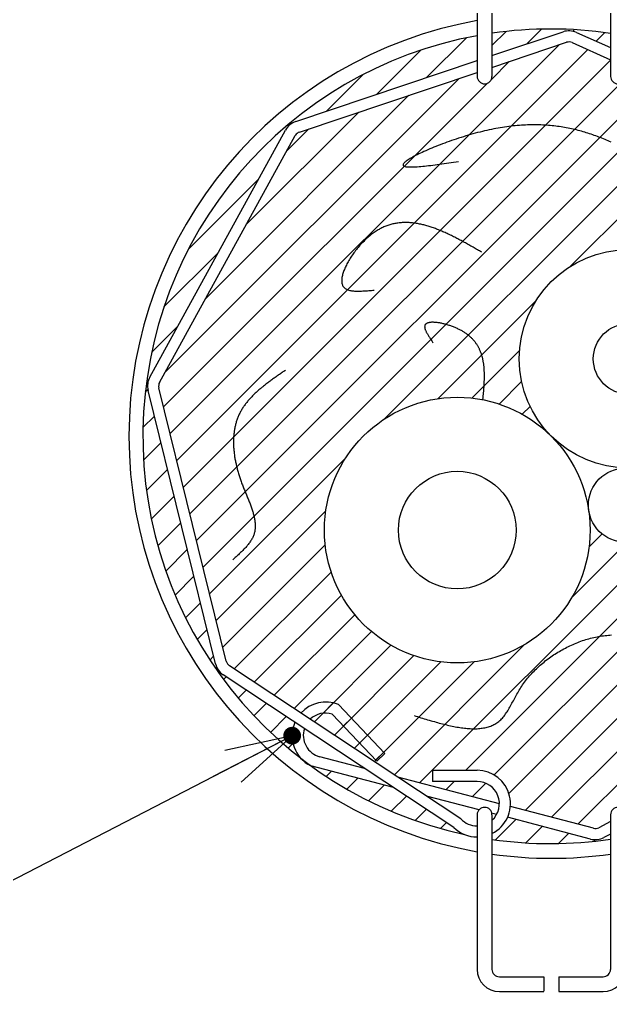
# Model space of a CAD drawing. Extents: x 443 to 1217, y -1921 to -677.
# Drawn here: x 935.87 to 951.41, y -895.23 to -869.66 of the extents above; entities that cross this region are included whole.
import ezdxf

# ---------------------------------------------------------------- set-up
doc = ezdxf.new("R2010")
doc.units = 0
doc.header["$MEASUREMENT"] = 0
doc.layers.get('0').update_dxf_attribs({"linetype": 'CONTINUOUS'})
doc.layers.add('3', color=8, linetype='CONTINUOUS')
doc.layers.add('5', color=7, linetype='CONTINUOUS')

msp = doc.modelspace()

# ---------------------------------------------------------------- linework, layer by layer
at = {"color": 8, "linetype": 'Continuous'}
for p, q in [((949.207, -870.307), (949.598, -869.916)), ((946.574, -871.191), (947.622, -870.142)), ((948.293, -870.347), (948.663, -869.977)), ((950.418, -869.971), (950.457, -869.931)), ((951.031, -870.233), (951.256, -870.008)), ((939.832, -880.557), (950.06, -870.329)), ((940.005, -881.259), (950.81, -870.454)), ((945.257, -871.633), (946.421, -870.469)), ((940.178, -881.96), (951.409, -870.729)), ((947.89, -870.749), (947.903, -870.736)), ((948.276, -871.238), (948.743, -870.771)), ((943.94, -872.076), (944.905, -871.111)), ((939.659, -879.855), (948.176, -871.338)), ((939.699, -878.94), (947.426, -871.213)), ((940.351, -882.662), (951.67, -871.343)), ((940.524, -883.363), (952.623, -871.264)), ((940.697, -884.065), (953.227, -871.535)), ((940.767, -876.998), (946.11, -871.655)), ((945.467, -880.17), (953.832, -871.805)), ((941.834, -875.056), (944.793, -872.098)), ((950.357, -876.154), (954.436, -872.075)), ((942.901, -873.115), (943.476, -872.54)), ((940.311, -875.704), (942.161, -873.855)), ((939.669, -877.221), (941.094, -875.797)), ((946.875, -879.636), (949.448, -877.063)), ((946.39, -889.742), (958.909, -877.223)), ((939.343, -878.422), (940.026, -877.739)), ((947.594, -889.413), (959.172, -877.835)), ((947.765, -879.621), (949.017, -878.368)), ((948.347, -889.534), (959.435, -878.446)), ((948.737, -890.019), (959.698, -879.058)), ((948.482, -879.778), (949.072, -879.188)), ((939.177, -879.462), (939.245, -879.395)), ((949.089, -880.046), (949.295, -879.84)), ((949.163, -890.468), (959.961, -879.669)), ((939.116, -880.398), (939.417, -880.097)), ((949.608, -880.402), (949.632, -880.378)), ((949.856, -890.649), (960.206, -880.299)), ((939.132, -881.257), (939.59, -880.798)), ((940.87, -884.767), (944.456, -881.181)), ((939.209, -882.054), (939.763, -881.5)), ((950.549, -890.831), (959.741, -881.639)), ((939.337, -882.801), (939.936, -882.202)), ((941.043, -885.468), (943.922, -882.589)), ((950.847, -882.661), (950.851, -882.657)), ((939.508, -883.505), (940.109, -882.903)), ((950.846, -883.536), (951.187, -883.195)), ((950.393, -884.865), (951.846, -883.411)), ((939.717, -884.171), (940.282, -883.605)), ((941.216, -886.17), (943.907, -883.479)), ((941.517, -886.744), (944.064, -884.196)), ((939.96, -884.801), (940.455, -884.306)), ((942.043, -887.092), (944.332, -884.803)), ((940.236, -885.4), (940.628, -885.008)), ((942.569, -887.44), (944.688, -885.322)), ((940.541, -885.97), (940.802, -885.71)), ((943.095, -887.789), (945.123, -885.762)), ((943.622, -888.137), (945.636, -886.122)), ((945.727, -889.53), (949.151, -886.107)), ((940.874, -886.511), (940.975, -886.411)), ((944.148, -888.485), (946.237, -886.396)), ((944.674, -888.834), (946.947, -886.561)), ((945.201, -889.182), (947.822, -886.56)), ((941.235, -887.026), (941.306, -886.955)), ((941.621, -887.514), (941.832, -887.303)), ((942.033, -887.977), (942.358, -887.651)), ((943.85, -887.909), (944.12, -887.639)), ((942.47, -888.414), (942.885, -888)), ((944.388, -888.245), (944.595, -888.038)), ((944.815, -888.693), (945.022, -888.486)), ((942.932, -888.827), (943.061, -888.698)), ((945.242, -889.141), (945.449, -888.934)), ((943.934, -889.574), (944.072, -889.436)), ((944.475, -889.908), (944.765, -889.618)), ((945.044, -890.213), (945.458, -889.799)), ((947.083, -889.923), (947.301, -889.705)), ((947.776, -890.105), (948.13, -889.751)), ((945.643, -890.489), (946.042, -890.09)), ((948.47, -890.286), (948.487, -890.269)), ((946.273, -890.733), (946.569, -890.438)), ((946.938, -890.943), (947.095, -890.786)), ((948.387, -891.243), (948.923, -890.707)), ((949.184, -891.321), (949.616, -890.888)), ((950.042, -891.338), (950.31, -891.07)), ((950.975, -891.279), (951.018, -891.236))]:
    msp.add_line(p, q, dxfattribs=at)
at = {"color": 7, "linetype": 'Continuous'}
msp.add_line((943.039, -888.502), (933.935, -893.217), dxfattribs=at)
at = {"color": 8}
for q in [(940.963, -889.577), (941.266, -888.891), (941.698, -889.725)]:
    msp.add_line((943.039, -888.502), q, dxfattribs=at)
at = {"color": 8, "const_width": 0.234}
msp.add_lwpolyline([(943.137, -888.565, 1), (942.94, -888.439, 1), (943.137, -888.565)], format="xyb", dxfattribs=at)
at = {"layer": '3', "color": 3, "linetype": 'Continuous'}
for p, q in [((947.903, -866.598), (947.903, -871.16)), ((948.293, -866.598), (948.293, -871.16)), ((951.409, -866.598), (951.409, -871.16)), ((948.293, -870.614), (950.163, -869.986)), ((950.517, -870.003), (951.409, -870.402)), ((948.293, -870.922), (950.256, -870.263)), ((950.398, -870.27), (951.409, -870.722)), ((943.137, -872.345), (947.903, -870.745)), ((943.23, -872.622), (947.903, -871.053)), ((939.296, -879.067), (942.866, -872.572)), ((939.552, -879.208), (943.122, -872.713)), ((941.308, -886.544), (939.534, -879.348)), ((941.025, -886.614), (939.25, -879.418)), ((947.476, -890.688), (941.39, -886.66)), ((947.289, -890.915), (941.229, -886.904)), ((944.254, -887.681), (945.479, -888.966)), ((944.089, -887.932), (945.268, -889.168)), ((944.944, -889.363), (943.768, -889.055)), ((945.268, -889.168), (945.479, -888.966)), ((945.699, -889.863), (943.531, -889.295)), ((948.487, -890.291), (945.82, -889.592)), ((947.903, -889.413), (946.728, -889.413)), ((946.728, -889.413), (946.728, -889.705)), ((947.903, -889.705), (946.728, -889.705)), ((947.952, -890.453), (946.575, -890.092)), ((950.958, -890.938), (948.776, -890.366)), ((947.903, -890.582), (947.903, -894.648)), ((948.414, -890.574), (948.288, -890.541)), ((948.293, -890.582), (948.293, -894.648)), ((951.409, -890.582), (951.409, -894.648)), ((950.884, -891.221), (948.702, -890.649)), ((951.409, -890.757), (951.099, -890.921)), ((951.409, -891.088), (951.236, -891.179)), ((948.487, -894.842), (949.656, -894.842)), ((949.656, -894.842), (949.656, -895.221)), ((950.046, -894.842), (950.046, -895.227)), ((950.046, -894.842), (951.214, -894.842)), ((948.487, -895.232), (949.656, -895.232)), ((950.046, -895.232), (951.214, -895.232))]:
    msp.add_line(p, q, dxfattribs=at)
at = {"layer": '3', "color": 3}
for p, q in [((948.794, -872.47), (948.739, -872.477)), ((948.849, -872.463), (948.794, -872.47)), ((948.903, -872.458), (948.849, -872.463)), ((948.958, -872.454), (948.903, -872.458)), ((949.012, -872.448), (948.958, -872.454)), ((949.066, -872.445), (949.012, -872.448)), ((949.119, -872.442), (949.066, -872.445)), ((949.171, -872.439), (949.119, -872.442)), ((949.224, -872.437), (949.171, -872.439)), ((949.276, -872.435), (949.224, -872.437)), ((949.327, -872.434), (949.276, -872.435)), ((949.379, -872.434), (949.327, -872.434)), ((949.43, -872.434), (949.379, -872.434)), ((949.481, -872.434), (949.43, -872.434)), ((949.531, -872.435), (949.481, -872.434)), ((949.581, -872.437), (949.531, -872.435)), ((949.63, -872.439), (949.581, -872.437)), ((949.68, -872.442), (949.63, -872.439)), ((949.728, -872.445), (949.68, -872.442)), ((949.777, -872.448), (949.728, -872.445)), ((949.825, -872.453), (949.777, -872.448)), ((949.873, -872.457), (949.825, -872.453)), ((949.921, -872.462), (949.873, -872.457)), ((949.969, -872.468), (949.921, -872.462)), ((950.016, -872.474), (949.969, -872.468)), ((950.063, -872.48), (950.016, -872.474)), ((947.604, -872.727), (947.541, -872.746)), ((947.666, -872.708), (947.604, -872.727)), ((947.729, -872.69), (947.666, -872.708)), ((947.792, -872.672), (947.729, -872.69)), ((947.854, -872.655), (947.792, -872.672)), ((947.916, -872.638), (947.854, -872.655)), ((947.978, -872.623), (947.916, -872.638)), ((948.039, -872.607), (947.978, -872.623)), ((948.1, -872.593), (948.039, -872.607)), ((948.16, -872.579), (948.1, -872.593)), ((948.22, -872.566), (948.16, -872.579)), ((948.279, -872.553), (948.22, -872.566)), ((948.338, -872.542), (948.279, -872.553)), ((948.396, -872.53), (948.338, -872.542)), ((948.454, -872.52), (948.396, -872.53)), ((948.512, -872.51), (948.454, -872.52)), ((948.569, -872.501), (948.512, -872.51)), ((948.626, -872.492), (948.569, -872.501)), ((948.682, -872.484), (948.626, -872.492)), ((948.739, -872.477), (948.682, -872.484)), ((950.109, -872.487), (950.063, -872.48)), ((950.154, -872.494), (950.109, -872.487)), ((950.201, -872.503), (950.154, -872.494)), ((950.246, -872.51), (950.201, -872.503)), ((950.292, -872.519), (950.246, -872.51)), ((950.336, -872.528), (950.292, -872.519)), ((950.381, -872.538), (950.336, -872.528)), ((950.426, -872.547), (950.381, -872.538)), ((950.47, -872.557), (950.426, -872.547)), ((950.514, -872.568), (950.47, -872.557)), ((950.558, -872.579), (950.514, -872.568)), ((950.601, -872.591), (950.558, -872.579)), ((950.644, -872.603), (950.601, -872.591)), ((950.687, -872.615), (950.644, -872.603)), ((950.73, -872.627), (950.687, -872.615)), ((950.772, -872.64), (950.73, -872.627)), ((950.815, -872.653), (950.772, -872.64)), ((950.856, -872.666), (950.815, -872.653)), ((950.899, -872.68), (950.856, -872.666)), ((950.94, -872.694), (950.899, -872.68)), ((950.981, -872.71), (950.94, -872.694)), ((951.022, -872.724), (950.981, -872.71)), ((951.063, -872.739), (951.022, -872.724)), ((946.874, -872.98), (946.818, -873.003)), ((946.932, -872.958), (946.874, -872.98)), ((946.989, -872.935), (946.932, -872.958)), ((947.049, -872.914), (946.989, -872.935)), ((947.109, -872.892), (947.049, -872.914)), ((947.169, -872.87), (947.109, -872.892)), ((947.23, -872.849), (947.169, -872.87)), ((947.291, -872.827), (947.23, -872.849)), ((947.353, -872.807), (947.291, -872.827)), ((947.416, -872.786), (947.353, -872.807)), ((947.479, -872.766), (947.416, -872.786)), ((947.541, -872.746), (947.479, -872.766)), ((951.104, -872.754), (951.063, -872.739)), ((951.144, -872.771), (951.104, -872.754)), ((951.184, -872.787), (951.144, -872.771)), ((951.225, -872.803), (951.184, -872.787)), ((951.265, -872.82), (951.225, -872.803)), ((951.304, -872.836), (951.265, -872.82)), ((951.344, -872.854), (951.304, -872.836)), ((951.384, -872.871), (951.344, -872.854)), ((951.423, -872.888), (951.384, -872.871)), ((946.285, -873.241), (946.246, -873.261)), ((946.326, -873.221), (946.285, -873.241)), ((946.367, -873.199), (946.326, -873.221)), ((946.412, -873.178), (946.367, -873.199)), ((946.458, -873.157), (946.412, -873.178)), ((946.504, -873.136), (946.458, -873.157)), ((946.554, -873.113), (946.504, -873.136)), ((946.604, -873.091), (946.554, -873.113)), ((946.656, -873.069), (946.604, -873.091)), ((946.708, -873.048), (946.656, -873.069)), ((946.763, -873.025), (946.708, -873.048)), ((946.818, -873.003), (946.763, -873.025)), ((945.96, -873.472), (945.957, -873.482)), ((945.957, -873.482), (945.957, -873.493)), ((945.957, -873.493), (945.961, -873.502)), ((945.966, -873.46), (945.96, -873.472)), ((945.975, -873.448), (945.966, -873.46)), ((945.987, -873.433), (945.975, -873.448)), ((946.001, -873.419), (945.987, -873.433)), ((946.018, -873.404), (946.001, -873.419)), ((946.038, -873.389), (946.018, -873.404)), ((946.061, -873.372), (946.038, -873.389)), ((946.086, -873.355), (946.061, -873.372)), ((946.113, -873.337), (946.086, -873.355)), ((946.144, -873.319), (946.113, -873.337)), ((946.175, -873.3), (946.144, -873.319)), ((946.21, -873.281), (946.175, -873.3)), ((946.246, -873.261), (946.21, -873.281)), ((946.681, -873.5), (946.738, -873.492)), ((946.738, -873.492), (946.795, -873.486)), ((946.795, -873.486), (946.854, -873.478)), ((946.854, -873.478), (946.913, -873.47)), ((946.913, -873.47), (946.974, -873.462)), ((946.974, -873.462), (947.035, -873.454)), ((947.035, -873.454), (947.096, -873.445)), ((947.096, -873.445), (947.159, -873.437)), ((947.159, -873.437), (947.222, -873.428)), ((947.222, -873.428), (947.285, -873.419)), ((947.285, -873.419), (947.348, -873.411)), ((947.348, -873.411), (947.411, -873.401)), ((945.961, -873.502), (945.968, -873.511)), ((945.968, -873.511), (945.978, -873.517)), ((945.978, -873.517), (945.991, -873.524)), ((945.991, -873.524), (946.009, -873.529)), ((946.009, -873.529), (946.028, -873.534)), ((946.028, -873.534), (946.051, -873.537)), ((946.051, -873.537), (946.077, -873.539)), ((946.077, -873.539), (946.106, -873.54)), ((946.106, -873.54), (946.137, -873.541)), ((946.137, -873.541), (946.171, -873.541)), ((946.171, -873.541), (946.207, -873.54)), ((946.207, -873.54), (946.245, -873.539)), ((946.245, -873.539), (946.287, -873.537)), ((946.287, -873.537), (946.329, -873.535)), ((946.329, -873.535), (946.375, -873.53)), ((946.375, -873.53), (946.422, -873.527)), ((946.422, -873.527), (946.471, -873.523)), ((946.471, -873.523), (946.521, -873.517)), ((946.521, -873.517), (946.573, -873.512)), ((946.573, -873.512), (946.627, -873.505)), ((946.627, -873.505), (946.681, -873.5)), ((945.742, -875.03), (945.715, -875.035)), ((945.768, -875.025), (945.742, -875.03)), ((945.795, -875.02), (945.768, -875.025)), ((945.821, -875.017), (945.795, -875.02)), ((945.848, -875.014), (945.821, -875.017)), ((945.875, -875.01), (945.848, -875.014)), ((945.902, -875.008), (945.875, -875.01)), ((945.929, -875.006), (945.902, -875.008)), ((945.955, -875.005), (945.929, -875.006)), ((945.982, -875.004), (945.955, -875.005)), ((946.01, -875.003), (945.982, -875.004)), ((946.036, -875.003), (946.01, -875.003)), ((946.063, -875.004), (946.036, -875.003)), ((946.09, -875.005), (946.063, -875.004)), ((946.118, -875.006), (946.09, -875.005)), ((946.145, -875.007), (946.118, -875.006)), ((946.172, -875.009), (946.145, -875.007)), ((946.199, -875.013), (946.172, -875.009)), ((946.227, -875.016), (946.199, -875.013)), ((946.254, -875.019), (946.227, -875.016)), ((946.281, -875.022), (946.254, -875.019)), ((946.308, -875.027), (946.281, -875.022)), ((946.336, -875.032), (946.308, -875.027)), ((946.364, -875.037), (946.336, -875.032)), ((945.169, -875.282), (945.143, -875.301)), ((945.195, -875.264), (945.169, -875.282)), ((945.221, -875.247), (945.195, -875.264)), ((945.246, -875.231), (945.221, -875.247)), ((945.272, -875.214), (945.246, -875.231)), ((945.297, -875.199), (945.272, -875.214)), ((945.323, -875.185), (945.297, -875.199)), ((945.348, -875.171), (945.323, -875.185)), ((945.374, -875.156), (945.348, -875.171)), ((945.4, -875.143), (945.374, -875.156)), ((945.427, -875.131), (945.4, -875.143)), ((945.453, -875.12), (945.427, -875.131)), ((945.478, -875.108), (945.453, -875.12)), ((945.504, -875.099), (945.478, -875.108)), ((945.53, -875.089), (945.504, -875.099)), ((945.556, -875.079), (945.53, -875.089)), ((945.584, -875.07), (945.556, -875.079)), ((945.61, -875.063), (945.584, -875.07)), ((945.636, -875.055), (945.61, -875.063)), ((945.662, -875.047), (945.636, -875.055)), ((945.688, -875.041), (945.662, -875.047)), ((945.715, -875.035), (945.688, -875.041)), ((946.391, -875.042), (946.364, -875.037)), ((946.418, -875.047), (946.391, -875.042)), ((946.446, -875.054), (946.418, -875.047)), ((946.474, -875.061), (946.446, -875.054)), ((946.501, -875.067), (946.474, -875.061)), ((946.528, -875.075), (946.501, -875.067)), ((946.557, -875.082), (946.528, -875.075)), ((946.584, -875.09), (946.557, -875.082)), ((946.611, -875.099), (946.584, -875.09)), ((946.64, -875.106), (946.611, -875.099)), ((946.667, -875.116), (946.64, -875.106)), ((946.695, -875.125), (946.667, -875.116)), ((946.722, -875.135), (946.695, -875.125)), ((946.751, -875.144), (946.722, -875.135)), ((946.779, -875.154), (946.751, -875.144)), ((946.806, -875.164), (946.779, -875.154)), ((946.835, -875.175), (946.806, -875.164)), ((946.862, -875.186), (946.835, -875.175)), ((946.89, -875.197), (946.862, -875.186)), ((946.919, -875.209), (946.89, -875.197)), ((946.946, -875.22), (946.919, -875.209)), ((946.974, -875.232), (946.946, -875.22)), ((947.003, -875.244), (946.974, -875.232)), ((947.031, -875.257), (947.003, -875.244)), ((947.058, -875.269), (947.031, -875.257)), ((947.086, -875.282), (947.058, -875.269)), ((947.115, -875.295), (947.086, -875.282)), ((944.894, -875.525), (944.87, -875.55)), ((944.919, -875.499), (944.894, -875.525)), ((944.943, -875.475), (944.919, -875.499)), ((944.968, -875.451), (944.943, -875.475)), ((944.993, -875.427), (944.968, -875.451)), ((945.018, -875.404), (944.993, -875.427)), ((945.043, -875.382), (945.018, -875.404)), ((945.068, -875.361), (945.043, -875.382)), ((945.093, -875.341), (945.068, -875.361)), ((945.118, -875.32), (945.093, -875.341)), ((945.143, -875.301), (945.118, -875.32)), ((947.143, -875.308), (947.115, -875.295)), ((947.171, -875.321), (947.143, -875.308)), ((947.2, -875.335), (947.171, -875.321)), ((947.227, -875.348), (947.2, -875.335)), ((947.255, -875.362), (947.227, -875.348)), ((947.284, -875.377), (947.255, -875.362)), ((947.312, -875.391), (947.284, -875.377)), ((947.34, -875.405), (947.312, -875.391)), ((947.369, -875.42), (947.34, -875.405)), ((947.397, -875.434), (947.369, -875.42)), ((947.425, -875.45), (947.397, -875.434)), ((947.454, -875.465), (947.425, -875.45)), ((947.482, -875.48), (947.454, -875.465)), ((947.51, -875.495), (947.482, -875.48)), ((947.539, -875.511), (947.51, -875.495)), ((947.567, -875.526), (947.539, -875.511)), ((947.595, -875.541), (947.567, -875.526)), ((947.624, -875.557), (947.595, -875.541)), ((944.664, -875.799), (944.643, -875.829)), ((944.686, -875.77), (944.664, -875.799)), ((944.707, -875.742), (944.686, -875.77)), ((944.729, -875.713), (944.707, -875.742)), ((944.752, -875.685), (944.729, -875.713)), ((944.775, -875.658), (944.752, -875.685)), ((944.798, -875.629), (944.775, -875.658)), ((944.822, -875.603), (944.798, -875.629)), ((944.846, -875.576), (944.822, -875.603)), ((944.87, -875.55), (944.846, -875.576)), ((947.652, -875.573), (947.624, -875.557)), ((947.68, -875.589), (947.652, -875.573)), ((947.709, -875.605), (947.68, -875.589)), ((947.737, -875.621), (947.709, -875.605)), ((947.765, -875.637), (947.737, -875.621)), ((947.794, -875.653), (947.765, -875.637)), ((947.822, -875.67), (947.794, -875.653)), ((947.85, -875.686), (947.822, -875.67)), ((947.879, -875.702), (947.85, -875.686)), ((947.908, -875.719), (947.879, -875.702)), ((947.937, -875.735), (947.908, -875.719)), ((947.965, -875.751), (947.937, -875.735)), ((947.993, -875.768), (947.965, -875.751)), ((948.022, -875.784), (947.993, -875.768)), ((944.511, -876.034), (944.495, -876.063)), ((944.529, -876.004), (944.511, -876.034)), ((944.546, -875.975), (944.529, -876.004)), ((944.565, -875.945), (944.546, -875.975)), ((944.583, -875.916), (944.565, -875.945)), ((944.603, -875.887), (944.583, -875.916)), ((944.622, -875.857), (944.603, -875.887)), ((944.643, -875.829), (944.622, -875.857)), ((944.391, -876.292), (944.381, -876.318)), ((944.401, -876.264), (944.391, -876.292)), ((944.412, -876.236), (944.401, -876.264)), ((944.424, -876.208), (944.412, -876.236)), ((944.437, -876.18), (944.424, -876.208)), ((944.45, -876.15), (944.437, -876.18)), ((944.464, -876.122), (944.45, -876.15)), ((944.48, -876.093), (944.464, -876.122)), ((944.495, -876.063), (944.48, -876.093)), ((944.343, -876.495), (944.342, -876.518)), ((944.342, -876.518), (944.342, -876.539)), ((944.342, -876.539), (944.343, -876.561)), ((944.346, -876.472), (944.343, -876.495)), ((944.343, -876.561), (944.344, -876.582)), ((944.349, -876.448), (944.346, -876.472)), ((944.353, -876.423), (944.349, -876.448)), ((944.36, -876.398), (944.353, -876.423)), ((944.365, -876.372), (944.36, -876.398)), ((944.373, -876.345), (944.365, -876.372)), ((944.381, -876.318), (944.373, -876.345)), ((944.344, -876.582), (944.349, -876.602)), ((944.349, -876.602), (944.353, -876.621)), ((944.353, -876.621), (944.359, -876.64)), ((944.359, -876.64), (944.366, -876.657)), ((944.366, -876.657), (944.374, -876.673)), ((944.374, -876.673), (944.384, -876.689)), ((944.384, -876.689), (944.395, -876.703)), ((944.395, -876.703), (944.408, -876.716)), ((944.408, -876.716), (944.421, -876.729)), ((944.421, -876.729), (944.436, -876.74)), ((944.436, -876.74), (944.452, -876.751)), ((944.452, -876.751), (944.471, -876.76)), ((944.471, -876.76), (944.489, -876.768)), ((944.489, -876.768), (944.51, -876.776)), ((944.51, -876.776), (944.532, -876.782)), ((944.532, -876.782), (944.554, -876.788)), ((944.554, -876.788), (944.578, -876.792)), ((944.578, -876.792), (944.602, -876.797)), ((944.602, -876.797), (944.628, -876.8)), ((944.628, -876.8), (944.654, -876.803)), ((944.654, -876.803), (944.681, -876.805)), ((944.681, -876.805), (944.71, -876.806)), ((944.71, -876.806), (944.739, -876.807)), ((944.739, -876.807), (944.768, -876.807)), ((944.768, -876.807), (944.798, -876.807)), ((944.798, -876.807), (944.829, -876.807)), ((944.829, -876.807), (944.86, -876.806)), ((944.86, -876.806), (944.893, -876.804)), ((944.893, -876.804), (944.924, -876.803)), ((944.924, -876.803), (944.957, -876.801)), ((944.957, -876.801), (944.991, -876.799)), ((944.991, -876.799), (945.023, -876.796)), ((945.023, -876.796), (945.057, -876.793)), ((945.057, -876.793), (945.091, -876.79)), ((945.091, -876.79), (945.125, -876.787)), ((945.125, -876.787), (945.16, -876.785)), ((945.16, -876.785), (945.193, -876.781)), ((946.523, -877.735), (946.522, -877.746)), ((946.522, -877.746), (946.523, -877.758)), ((946.524, -877.724), (946.523, -877.735)), ((946.523, -877.758), (946.524, -877.77)), ((946.526, -877.714), (946.524, -877.724)), ((946.524, -877.77), (946.526, -877.782)), ((946.53, -877.704), (946.526, -877.714)), ((946.526, -877.782), (946.53, -877.796)), ((946.535, -877.696), (946.53, -877.704)), ((946.53, -877.796), (946.534, -877.809)), ((946.534, -877.809), (946.539, -877.823)), ((946.54, -877.688), (946.535, -877.696)), ((946.539, -877.823), (946.545, -877.837)), ((946.547, -877.68), (946.54, -877.688)), ((946.545, -877.837), (946.551, -877.853)), ((946.554, -877.673), (946.547, -877.68)), ((946.562, -877.666), (946.554, -877.673)), ((946.571, -877.661), (946.562, -877.666)), ((946.581, -877.655), (946.571, -877.661)), ((946.592, -877.65), (946.581, -877.655)), ((946.604, -877.646), (946.592, -877.65)), ((946.616, -877.642), (946.604, -877.646)), ((946.629, -877.638), (946.616, -877.642)), ((946.643, -877.636), (946.629, -877.638)), ((946.657, -877.634), (946.643, -877.636)), ((946.672, -877.631), (946.657, -877.634)), ((946.689, -877.629), (946.672, -877.631)), ((946.705, -877.628), (946.689, -877.629)), ((946.721, -877.628), (946.705, -877.628)), ((946.74, -877.628), (946.721, -877.628)), ((946.757, -877.628), (946.74, -877.628)), ((946.776, -877.629), (946.757, -877.628)), ((946.795, -877.63), (946.776, -877.629)), ((946.814, -877.631), (946.795, -877.63)), ((946.835, -877.634), (946.814, -877.631)), ((946.854, -877.637), (946.835, -877.634)), ((946.875, -877.639), (946.854, -877.637)), ((946.896, -877.642), (946.875, -877.639)), ((946.918, -877.646), (946.896, -877.642)), ((946.939, -877.65), (946.918, -877.646)), ((946.961, -877.654), (946.939, -877.65)), ((946.983, -877.659), (946.961, -877.654)), ((947.005, -877.664), (946.983, -877.659)), ((947.028, -877.67), (947.005, -877.664)), ((947.049, -877.675), (947.028, -877.67)), ((947.072, -877.68), (947.049, -877.675)), ((947.095, -877.687), (947.072, -877.68)), ((947.118, -877.694), (947.095, -877.687)), ((947.141, -877.7), (947.118, -877.694)), ((947.164, -877.708), (947.141, -877.7)), ((947.187, -877.715), (947.164, -877.708)), ((947.209, -877.723), (947.187, -877.715)), ((947.231, -877.731), (947.209, -877.723)), ((947.254, -877.739), (947.231, -877.731)), ((947.277, -877.748), (947.254, -877.739)), ((947.299, -877.757), (947.277, -877.748)), ((947.321, -877.765), (947.299, -877.757)), ((947.343, -877.775), (947.321, -877.765)), ((947.364, -877.784), (947.343, -877.775)), ((947.386, -877.794), (947.364, -877.784)), ((947.407, -877.804), (947.386, -877.794)), ((947.428, -877.813), (947.407, -877.804)), ((947.448, -877.824), (947.428, -877.813)), ((947.468, -877.834), (947.448, -877.824)), ((947.488, -877.845), (947.468, -877.834)), ((947.507, -877.856), (947.488, -877.845)), ((946.551, -877.853), (946.558, -877.868)), ((946.558, -877.868), (946.566, -877.884)), ((946.566, -877.884), (946.574, -877.9)), ((946.574, -877.9), (946.583, -877.916)), ((946.583, -877.916), (946.593, -877.932)), ((946.593, -877.932), (946.603, -877.95)), ((946.603, -877.95), (946.613, -877.967)), ((946.613, -877.967), (946.623, -877.985)), ((946.623, -877.985), (946.635, -878.002)), ((946.635, -878.002), (946.646, -878.019)), ((946.646, -878.019), (946.658, -878.038)), ((946.658, -878.038), (946.67, -878.055)), ((946.67, -878.055), (946.682, -878.074)), ((946.682, -878.074), (946.695, -878.092)), ((946.695, -878.092), (946.707, -878.111)), ((947.526, -877.867), (947.507, -877.856)), ((947.544, -877.878), (947.526, -877.867)), ((947.563, -877.89), (947.544, -877.878)), ((947.58, -877.901), (947.563, -877.89)), ((947.598, -877.913), (947.58, -877.901)), ((947.615, -877.925), (947.598, -877.913)), ((947.631, -877.937), (947.615, -877.925)), ((947.648, -877.949), (947.631, -877.937)), ((947.663, -877.961), (947.648, -877.949)), ((947.679, -877.973), (947.663, -877.961)), ((947.693, -877.986), (947.679, -877.973)), ((947.709, -877.998), (947.693, -877.986)), ((947.723, -878.011), (947.709, -877.998)), ((947.737, -878.024), (947.723, -878.011)), ((947.751, -878.037), (947.737, -878.024)), ((947.764, -878.05), (947.751, -878.037)), ((947.777, -878.064), (947.764, -878.05)), ((947.79, -878.077), (947.777, -878.064)), ((947.802, -878.091), (947.79, -878.077)), ((947.816, -878.105), (947.802, -878.091)), ((946.707, -878.111), (946.72, -878.129)), ((946.72, -878.129), (946.733, -878.148)), ((946.733, -878.148), (946.746, -878.167)), ((947.826, -878.119), (947.816, -878.105)), ((947.838, -878.133), (947.826, -878.119)), ((947.849, -878.147), (947.838, -878.133)), ((947.86, -878.162), (947.849, -878.147)), ((947.871, -878.176), (947.86, -878.162)), ((947.881, -878.19), (947.871, -878.176)), ((947.891, -878.206), (947.881, -878.19)), ((947.901, -878.221), (947.891, -878.206)), ((947.91, -878.236), (947.901, -878.221)), ((947.919, -878.25), (947.91, -878.236)), ((947.928, -878.267), (947.919, -878.25)), ((947.937, -878.282), (947.928, -878.267)), ((947.945, -878.297), (947.937, -878.282)), ((947.953, -878.313), (947.945, -878.297)), ((947.96, -878.329), (947.953, -878.313)), ((947.968, -878.344), (947.96, -878.329)), ((947.976, -878.361), (947.968, -878.344)), ((947.982, -878.377), (947.976, -878.361)), ((947.989, -878.393), (947.982, -878.377)), ((947.995, -878.41), (947.989, -878.393)), ((948.002, -878.426), (947.995, -878.41)), ((948.008, -878.442), (948.002, -878.426)), ((948.014, -878.459), (948.008, -878.442)), ((948.019, -878.475), (948.014, -878.459)), ((948.025, -878.492), (948.019, -878.475)), ((948.029, -878.509), (948.025, -878.492)), ((948.035, -878.526), (948.029, -878.509)), ((948.039, -878.544), (948.035, -878.526)), ((948.043, -878.561), (948.039, -878.544)), ((948.048, -878.578), (948.043, -878.561)), ((948.052, -878.595), (948.048, -878.578)), ((948.055, -878.613), (948.052, -878.595)), ((948.059, -878.631), (948.055, -878.613)), ((948.062, -878.648), (948.059, -878.631)), ((948.065, -878.666), (948.062, -878.648)), ((948.068, -878.684), (948.065, -878.666)), ((948.072, -878.702), (948.068, -878.684)), ((948.074, -878.719), (948.072, -878.702)), ((948.076, -878.738), (948.074, -878.719)), ((948.078, -878.756), (948.076, -878.738)), ((948.08, -878.774), (948.078, -878.756)), ((948.083, -878.792), (948.08, -878.774)), ((948.085, -878.811), (948.083, -878.792)), ((948.086, -878.829), (948.085, -878.811)), ((948.087, -878.848), (948.086, -878.829)), ((948.089, -878.866), (948.087, -878.848)), ((948.09, -878.885), (948.089, -878.866)), ((942.547, -879.108), (942.526, -879.124)), ((942.57, -879.093), (942.547, -879.108)), ((942.592, -879.077), (942.57, -879.093)), ((942.615, -879.06), (942.592, -879.077)), ((942.638, -879.045), (942.615, -879.06)), ((942.66, -879.029), (942.638, -879.045)), ((942.682, -879.013), (942.66, -879.029)), ((942.705, -878.997), (942.682, -879.013)), ((942.728, -878.982), (942.705, -878.997)), ((942.751, -878.965), (942.728, -878.982)), ((942.774, -878.95), (942.751, -878.965)), ((942.796, -878.934), (942.774, -878.95)), ((942.819, -878.918), (942.796, -878.934)), ((942.842, -878.902), (942.819, -878.918)), ((942.864, -878.887), (942.842, -878.902)), ((948.091, -878.903), (948.09, -878.885)), ((948.091, -878.922), (948.091, -878.903)), ((948.092, -878.941), (948.091, -878.922)), ((948.093, -878.96), (948.092, -878.941)), ((948.092, -879.132), (948.093, -879.112)), ((948.093, -878.978), (948.093, -878.96)), ((948.093, -878.998), (948.093, -878.978)), ((948.093, -879.017), (948.093, -878.998)), ((948.093, -879.036), (948.093, -879.017)), ((948.093, -879.055), (948.093, -879.036)), ((948.093, -879.074), (948.093, -879.055)), ((948.093, -879.094), (948.093, -879.074)), ((948.093, -879.112), (948.093, -879.094)), ((942.206, -879.373), (942.186, -879.389)), ((942.227, -879.356), (942.206, -879.373)), ((942.247, -879.338), (942.227, -879.356)), ((942.267, -879.322), (942.247, -879.338)), ((942.288, -879.305), (942.267, -879.322)), ((942.31, -879.288), (942.288, -879.305)), ((942.33, -879.272), (942.31, -879.288)), ((942.351, -879.255), (942.33, -879.272)), ((942.373, -879.239), (942.351, -879.255)), ((942.395, -879.223), (942.373, -879.239)), ((942.415, -879.206), (942.395, -879.223)), ((942.437, -879.19), (942.415, -879.206)), ((942.459, -879.174), (942.437, -879.19)), ((942.482, -879.157), (942.459, -879.174)), ((942.504, -879.141), (942.482, -879.157)), ((942.526, -879.124), (942.504, -879.141)), ((948.079, -879.387), (948.08, -879.367)), ((948.08, -879.367), (948.081, -879.348)), ((948.081, -879.348), (948.083, -879.327)), ((948.083, -879.327), (948.085, -879.308)), ((948.085, -879.308), (948.086, -879.288)), ((948.086, -879.288), (948.087, -879.268)), ((948.087, -879.268), (948.088, -879.249)), ((948.088, -879.249), (948.089, -879.229)), ((948.089, -879.229), (948.09, -879.209)), ((948.09, -879.191), (948.091, -879.171)), ((948.09, -879.209), (948.09, -879.191)), ((948.091, -879.171), (948.092, -879.152)), ((948.092, -879.152), (948.092, -879.132)), ((941.944, -879.62), (941.926, -879.639)), ((941.961, -879.602), (941.944, -879.62)), ((941.978, -879.584), (941.961, -879.602)), ((941.996, -879.566), (941.978, -879.584)), ((942.014, -879.547), (941.996, -879.566)), ((942.032, -879.53), (942.014, -879.547)), ((942.05, -879.511), (942.032, -879.53)), ((942.069, -879.494), (942.05, -879.511)), ((942.089, -879.476), (942.069, -879.494)), ((942.107, -879.459), (942.089, -879.476)), ((942.127, -879.442), (942.107, -879.459)), ((942.146, -879.424), (942.127, -879.442)), ((942.166, -879.407), (942.146, -879.424)), ((942.186, -879.389), (942.166, -879.407)), ((948.056, -879.645), (948.059, -879.626)), ((948.059, -879.626), (948.06, -879.605)), ((948.06, -879.605), (948.062, -879.585)), ((948.062, -879.585), (948.064, -879.566)), ((948.064, -879.566), (948.065, -879.545)), ((948.065, -879.545), (948.067, -879.526)), ((948.067, -879.526), (948.069, -879.506)), ((948.069, -879.506), (948.071, -879.486)), ((948.071, -879.486), (948.073, -879.466)), ((948.073, -879.466), (948.074, -879.446)), ((948.074, -879.446), (948.076, -879.426)), ((948.076, -879.426), (948.077, -879.407)), ((948.077, -879.407), (948.079, -879.387)), ((941.744, -879.873), (941.731, -879.894)), ((941.757, -879.852), (941.744, -879.873)), ((941.771, -879.833), (941.757, -879.852)), ((941.786, -879.813), (941.771, -879.833)), ((941.8, -879.793), (941.786, -879.813)), ((941.815, -879.773), (941.8, -879.793)), ((941.83, -879.753), (941.815, -879.773)), ((941.845, -879.735), (941.83, -879.753)), ((941.861, -879.715), (941.845, -879.735)), ((941.877, -879.696), (941.861, -879.715)), ((941.893, -879.677), (941.877, -879.696)), ((941.91, -879.658), (941.893, -879.677)), ((941.926, -879.639), (941.91, -879.658)), ((948.054, -879.665), (948.056, -879.645)), ((941.61, -880.13), (941.601, -880.153)), ((941.619, -880.109), (941.61, -880.13)), ((941.629, -880.086), (941.619, -880.109)), ((941.638, -880.064), (941.629, -880.086)), ((941.649, -880.042), (941.638, -880.064)), ((941.659, -880.02), (941.649, -880.042)), ((941.67, -879.999), (941.659, -880.02)), ((941.682, -879.978), (941.67, -879.999)), ((941.694, -879.956), (941.682, -879.978)), ((941.706, -879.935), (941.694, -879.956)), ((941.718, -879.915), (941.706, -879.935)), ((941.731, -879.894), (941.718, -879.915)), ((941.534, -880.388), (941.529, -880.413)), ((941.539, -880.364), (941.534, -880.388)), ((941.545, -880.34), (941.539, -880.364)), ((941.55, -880.316), (941.545, -880.34)), ((941.557, -880.292), (941.55, -880.316)), ((941.563, -880.269), (941.557, -880.292)), ((941.57, -880.245), (941.563, -880.269)), ((941.577, -880.222), (941.57, -880.245)), ((941.585, -880.199), (941.577, -880.222)), ((941.593, -880.176), (941.585, -880.199)), ((941.601, -880.153), (941.593, -880.176)), ((941.501, -880.637), (941.499, -880.662)), ((941.502, -880.611), (941.501, -880.637)), ((941.504, -880.586), (941.502, -880.611)), ((941.508, -880.561), (941.504, -880.586)), ((941.51, -880.536), (941.508, -880.561)), ((941.513, -880.511), (941.51, -880.536)), ((941.516, -880.486), (941.513, -880.511)), ((941.521, -880.462), (941.516, -880.486)), ((941.524, -880.437), (941.521, -880.462)), ((941.529, -880.413), (941.524, -880.437)), ((941.498, -880.688), (941.497, -880.713)), ((941.497, -880.713), (941.497, -880.74)), ((941.497, -880.74), (941.497, -880.766)), ((941.497, -880.766), (941.497, -880.792)), ((941.497, -880.792), (941.497, -880.818)), ((941.497, -880.818), (941.497, -880.844)), ((941.497, -880.844), (941.498, -880.87)), ((941.499, -880.662), (941.498, -880.688)), ((941.498, -880.87), (941.499, -880.897)), ((941.499, -880.897), (941.501, -880.923)), ((941.501, -880.923), (941.503, -880.95)), ((941.503, -880.95), (941.504, -880.976)), ((941.504, -880.976), (941.508, -881.003)), ((941.508, -881.003), (941.51, -881.029)), ((941.51, -881.029), (941.513, -881.057)), ((941.513, -881.057), (941.516, -881.083)), ((941.516, -881.083), (941.52, -881.11)), ((941.52, -881.11), (941.523, -881.137)), ((941.523, -881.137), (941.527, -881.165)), ((941.527, -881.165), (941.532, -881.191)), ((941.532, -881.191), (941.536, -881.218)), ((941.536, -881.218), (941.541, -881.245)), ((941.541, -881.245), (941.546, -881.273)), ((941.546, -881.273), (941.551, -881.3)), ((941.551, -881.3), (941.558, -881.327)), ((941.558, -881.327), (941.563, -881.354)), ((941.563, -881.354), (941.57, -881.381)), ((941.57, -881.381), (941.575, -881.409)), ((941.575, -881.409), (941.582, -881.436)), ((941.582, -881.436), (941.589, -881.463)), ((941.589, -881.463), (941.596, -881.49)), ((941.596, -881.49), (941.604, -881.518)), ((941.604, -881.518), (941.611, -881.545)), ((941.611, -881.545), (941.619, -881.573)), ((941.619, -881.573), (941.626, -881.601)), ((941.626, -881.601), (941.635, -881.628)), ((941.635, -881.628), (941.644, -881.655)), ((941.644, -881.655), (941.653, -881.682)), ((941.653, -881.682), (941.661, -881.71)), ((941.661, -881.71), (941.67, -881.737)), ((941.67, -881.737), (941.68, -881.764)), ((941.68, -881.764), (941.689, -881.791)), ((941.689, -881.791), (941.698, -881.819)), ((941.698, -881.819), (941.708, -881.846)), ((941.708, -881.846), (941.719, -881.873)), ((941.719, -881.873), (941.729, -881.9)), ((941.729, -881.9), (941.74, -881.927)), ((941.74, -881.927), (941.75, -881.954)), ((941.75, -881.954), (941.76, -881.981)), ((941.76, -881.981), (941.771, -882.008)), ((941.771, -882.008), (941.782, -882.034)), ((941.782, -882.034), (941.793, -882.062)), ((941.793, -882.062), (941.804, -882.089)), ((941.804, -882.089), (941.815, -882.115)), ((941.815, -882.115), (941.826, -882.142)), ((941.826, -882.142), (941.837, -882.168)), ((941.837, -882.168), (941.848, -882.196)), ((941.848, -882.196), (941.859, -882.222)), ((941.859, -882.222), (941.869, -882.248)), ((941.869, -882.248), (941.88, -882.274)), ((941.88, -882.274), (941.891, -882.3)), ((941.891, -882.3), (941.901, -882.326)), ((941.901, -882.326), (941.912, -882.353)), ((941.912, -882.353), (941.922, -882.379)), ((941.922, -882.379), (941.932, -882.405)), ((941.932, -882.405), (941.941, -882.431)), ((941.941, -882.431), (941.951, -882.457)), ((941.951, -882.457), (941.961, -882.482)), ((941.961, -882.482), (941.97, -882.508)), ((941.97, -882.508), (941.978, -882.533)), ((941.978, -882.533), (941.987, -882.559)), ((941.987, -882.559), (941.995, -882.585)), ((941.995, -882.585), (942.002, -882.61)), ((942.002, -882.61), (942.01, -882.635)), ((942.01, -882.635), (942.018, -882.66)), ((942.018, -882.66), (942.024, -882.685)), ((942.024, -882.685), (942.031, -882.709)), ((942.031, -882.709), (942.036, -882.734)), ((942.036, -882.734), (942.042, -882.758)), ((942.042, -882.758), (942.047, -882.783)), ((942.047, -882.783), (942.051, -882.807)), ((942.051, -882.807), (942.055, -882.831)), ((942.055, -882.831), (942.059, -882.855)), ((942.059, -882.855), (942.061, -882.879)), ((942.061, -882.879), (942.065, -882.903)), ((942.065, -882.903), (942.066, -882.927)), ((942.066, -882.927), (942.067, -882.95)), ((942.067, -882.95), (942.068, -882.974)), ((942.036, -883.199), (942.029, -883.221)), ((942.043, -883.178), (942.036, -883.199)), ((942.048, -883.156), (942.043, -883.178)), ((942.054, -883.133), (942.048, -883.156)), ((942.058, -883.111), (942.054, -883.133)), ((942.061, -883.088), (942.058, -883.111)), ((942.063, -883.065), (942.061, -883.088)), ((942.066, -883.042), (942.063, -883.065)), ((942.067, -883.02), (942.066, -883.042)), ((942.068, -882.997), (942.067, -883.02)), ((942.068, -882.974), (942.068, -882.997)), ((941.885, -883.47), (941.868, -883.489)), ((941.9, -883.45), (941.885, -883.47)), ((941.915, -883.429), (941.9, -883.45)), ((941.929, -883.409), (941.915, -883.429)), ((941.942, -883.389), (941.929, -883.409)), ((941.956, -883.368), (941.942, -883.389)), ((941.969, -883.348), (941.956, -883.368)), ((941.981, -883.327), (941.969, -883.348)), ((941.992, -883.306), (941.981, -883.327)), ((942.002, -883.285), (941.992, -883.306)), ((942.011, -883.264), (942.002, -883.285)), ((942.021, -883.242), (942.011, -883.264)), ((942.029, -883.221), (942.021, -883.242)), ((941.645, -883.722), (941.625, -883.741)), ((941.666, -883.703), (941.645, -883.722)), ((941.685, -883.684), (941.666, -883.703)), ((941.706, -883.665), (941.685, -883.684)), ((941.725, -883.645), (941.706, -883.665)), ((941.744, -883.627), (941.725, -883.645)), ((941.763, -883.607), (941.744, -883.627)), ((941.781, -883.587), (941.763, -883.607)), ((941.8, -883.568), (941.781, -883.587)), ((941.817, -883.548), (941.8, -883.568)), ((941.835, -883.528), (941.817, -883.548)), ((941.852, -883.509), (941.835, -883.528)), ((941.868, -883.489), (941.852, -883.509)), ((941.5, -883.854), (941.478, -883.873)), ((941.521, -883.836), (941.5, -883.854)), ((941.541, -883.816), (941.521, -883.836)), ((941.563, -883.798), (941.541, -883.816)), ((941.584, -883.779), (941.563, -883.798)), ((941.605, -883.759), (941.584, -883.779)), ((941.625, -883.741), (941.605, -883.759)), ((950.589, -886.033), (950.631, -886.018)), ((950.631, -886.018), (950.673, -886.002)), ((950.673, -886.002), (950.714, -885.988)), ((950.714, -885.988), (950.757, -885.975)), ((950.757, -885.975), (950.799, -885.962)), ((950.799, -885.962), (950.842, -885.95)), ((950.842, -885.95), (950.884, -885.939)), ((950.884, -885.939), (950.927, -885.928)), ((950.927, -885.928), (950.969, -885.918)), ((950.969, -885.918), (951.012, -885.909)), ((951.012, -885.909), (951.054, -885.9)), ((951.054, -885.9), (951.097, -885.892)), ((951.097, -885.892), (951.14, -885.885)), ((951.14, -885.885), (951.182, -885.878)), ((951.182, -885.878), (951.225, -885.872)), ((951.225, -885.872), (951.267, -885.867)), ((951.267, -885.867), (951.31, -885.863)), ((951.31, -885.863), (951.352, -885.858)), ((951.352, -885.858), (951.395, -885.855)), ((951.395, -885.855), (951.437, -885.853)), ((950.026, -886.306), (950.064, -886.284)), ((950.064, -886.284), (950.103, -886.261)), ((950.103, -886.261), (950.142, -886.239)), ((950.142, -886.239), (950.182, -886.217)), ((950.182, -886.217), (950.222, -886.196)), ((950.222, -886.196), (950.261, -886.176)), ((950.261, -886.176), (950.301, -886.156)), ((950.301, -886.156), (950.342, -886.136)), ((950.342, -886.136), (950.383, -886.118)), ((950.383, -886.118), (950.423, -886.099)), ((950.423, -886.099), (950.465, -886.082)), ((950.465, -886.082), (950.506, -886.064)), ((950.506, -886.064), (950.548, -886.048)), ((950.548, -886.048), (950.589, -886.033)), ((949.661, -886.564), (949.695, -886.536)), ((949.695, -886.536), (949.73, -886.509)), ((949.73, -886.509), (949.766, -886.482)), ((949.766, -886.482), (949.802, -886.456)), ((949.802, -886.456), (949.838, -886.43)), ((949.838, -886.43), (949.875, -886.404)), ((949.875, -886.404), (949.912, -886.379)), ((949.912, -886.379), (949.949, -886.354)), ((949.949, -886.354), (949.988, -886.33)), ((949.988, -886.33), (950.026, -886.306)), ((949.4, -886.8), (949.431, -886.77)), ((949.431, -886.77), (949.462, -886.739)), ((949.462, -886.739), (949.494, -886.709)), ((949.494, -886.709), (949.527, -886.679)), ((949.527, -886.679), (949.559, -886.65)), ((949.559, -886.65), (949.592, -886.62)), ((949.592, -886.62), (949.626, -886.592)), ((949.626, -886.592), (949.661, -886.564)), ((949.175, -887.058), (949.201, -887.026)), ((949.201, -887.026), (949.227, -886.992)), ((949.227, -886.992), (949.254, -886.959)), ((949.254, -886.959), (949.282, -886.927)), ((949.282, -886.927), (949.311, -886.895)), ((949.311, -886.895), (949.34, -886.862)), ((949.34, -886.862), (949.37, -886.832)), ((949.37, -886.832), (949.4, -886.8)), ((948.989, -887.336), (949.01, -887.3)), ((949.01, -887.3), (949.032, -887.265)), ((949.032, -887.265), (949.054, -887.231)), ((949.054, -887.231), (949.076, -887.196)), ((949.076, -887.196), (949.099, -887.161)), ((949.099, -887.161), (949.123, -887.127)), ((949.123, -887.127), (949.148, -887.092)), ((949.148, -887.092), (949.175, -887.058)), ((948.854, -887.582), (948.873, -887.547)), ((948.873, -887.547), (948.891, -887.512)), ((948.891, -887.512), (948.91, -887.477)), ((948.91, -887.477), (948.929, -887.442)), ((948.929, -887.442), (948.949, -887.406)), ((948.949, -887.406), (948.969, -887.371)), ((948.969, -887.371), (948.989, -887.336)), ((948.707, -887.844), (948.726, -887.813)), ((948.726, -887.813), (948.744, -887.781)), ((948.744, -887.781), (948.763, -887.749)), ((948.763, -887.749), (948.781, -887.717)), ((948.781, -887.717), (948.799, -887.684)), ((948.799, -887.684), (948.817, -887.65)), ((948.817, -887.65), (948.836, -887.616)), ((948.836, -887.616), (948.854, -887.582)), ((946.247, -887.974), (946.291, -887.987)), ((946.291, -887.987), (946.336, -888.001)), ((946.336, -888.001), (946.38, -888.014)), ((946.38, -888.014), (946.425, -888.028)), ((946.425, -888.028), (946.469, -888.041)), ((946.469, -888.041), (946.513, -888.054)), ((946.513, -888.054), (946.557, -888.069)), ((946.557, -888.069), (946.601, -888.082)), ((948.522, -888.083), (948.545, -888.06)), ((948.545, -888.06), (948.566, -888.037)), ((948.566, -888.037), (948.588, -888.012)), ((948.588, -888.012), (948.609, -887.986)), ((948.609, -887.986), (948.63, -887.96)), ((948.63, -887.96), (948.649, -887.931)), ((948.649, -887.931), (948.669, -887.903)), ((948.669, -887.903), (948.688, -887.874)), ((948.688, -887.874), (948.707, -887.844)), ((946.601, -888.082), (946.645, -888.095)), ((946.645, -888.095), (946.69, -888.107)), ((946.69, -888.107), (946.733, -888.12)), ((946.733, -888.12), (946.777, -888.132)), ((946.777, -888.132), (946.821, -888.145)), ((946.821, -888.145), (946.863, -888.157)), ((946.863, -888.157), (946.907, -888.168)), ((946.907, -888.168), (946.95, -888.18)), ((946.95, -888.18), (946.993, -888.191)), ((946.993, -888.191), (947.035, -888.202)), ((947.035, -888.202), (947.078, -888.211)), ((947.078, -888.211), (947.12, -888.222)), ((947.12, -888.222), (947.162, -888.232)), ((947.162, -888.232), (947.204, -888.241)), ((947.204, -888.241), (947.246, -888.25)), ((947.246, -888.25), (947.287, -888.258)), ((947.287, -888.258), (947.327, -888.266)), ((947.327, -888.266), (947.368, -888.274)), ((947.368, -888.274), (947.409, -888.28)), ((947.409, -888.28), (947.448, -888.287)), ((947.448, -888.287), (947.489, -888.293)), ((947.489, -888.293), (947.528, -888.299)), ((947.528, -888.299), (947.567, -888.303)), ((947.567, -888.303), (947.605, -888.307)), ((947.605, -888.307), (947.643, -888.311)), ((947.643, -888.311), (947.681, -888.314)), ((947.681, -888.314), (947.72, -888.316)), ((947.72, -888.316), (947.757, -888.317)), ((947.757, -888.317), (947.794, -888.318)), ((947.794, -888.318), (947.83, -888.318)), ((947.83, -888.318), (947.866, -888.318)), ((947.866, -888.318), (947.901, -888.317)), ((947.901, -888.317), (947.937, -888.315)), ((947.937, -888.315), (947.97, -888.312)), ((947.97, -888.312), (948.004, -888.308)), ((948.004, -888.308), (948.038, -888.304)), ((948.038, -888.304), (948.072, -888.299)), ((948.072, -888.299), (948.103, -888.292)), ((948.103, -888.292), (948.136, -888.286)), ((948.136, -888.286), (948.168, -888.277)), ((948.168, -888.277), (948.198, -888.268)), ((948.198, -888.268), (948.229, -888.258)), ((948.229, -888.258), (948.258, -888.247)), ((948.258, -888.247), (948.287, -888.236)), ((948.287, -888.236), (948.316, -888.223)), ((948.316, -888.223), (948.344, -888.209)), ((948.344, -888.209), (948.371, -888.195)), ((948.371, -888.195), (948.398, -888.179)), ((948.398, -888.179), (948.424, -888.162)), ((948.424, -888.162), (948.45, -888.144)), ((948.45, -888.144), (948.474, -888.124)), ((948.474, -888.124), (948.499, -888.105)), ((948.499, -888.105), (948.522, -888.083))]:
    msp.add_line(p, q, dxfattribs=at)
at = {"layer": '3', "color": 3, "linetype": 'Continuous'}
for centre, radius, start, end in [((949.851, -880.623), 11.103, 100.1042, 259.8958), ((949.833, -880.709), 10.796, 81.6019, 98.2005), ((949.827, -880.627), 10.713, 100.3456, 257.8235), ((950.318, -870.448), 0.487, 65.9124, 108.5625), ((950.318, -870.448), 0.195, 65.9124, 108.5625), ((948.098, -871.16), 0.195, 180, 0), ((951.604, -871.16), 0.195, 180, 0), ((943.292, -872.807), 0.487, 108.5625, 151.2068), ((943.292, -872.807), 0.195, 108.5625, 151.2068), ((939.723, -879.302), 0.487, 151.2068, 193.8535), ((939.723, -879.302), 0.195, 151.2068, 193.8535), ((941.497, -886.498), 0.487, 193.8535, 236.5001), ((941.497, -886.498), 0.195, 193.8535, 236.5001), ((943.924, -888.502), 0.885, 68.0808, 137.5683), ((943.916, -888.49), 0.584, 72.7596, 133.5063), ((943.924, -888.502), 0.885, 156.5733, 243.6577), ((943.916, -888.49), 0.584, 162.4713, 255.3253), ((947.903, -890.289), 0.877, 296.3878, 90), ((947.903, -890.289), 0.584, 311.8103, 90), ((948.098, -890.582), 0.195, 0, 180), ((951.604, -890.582), 0.195, 0, 180), ((947.903, -890.289), 0.584, 223.0449, 270), ((947.903, -890.289), 0.877, 225.5224, 270), ((951.008, -890.749), 0.195, 255.3253, 297.9807), ((949.831, -880.572), 10.768, 261.7882, 278.4291), ((951.008, -890.749), 0.487, 255.3253, 297.9807), ((949.851, -880.623), 11.103, 261.9318, 278.0682), ((948.487, -894.648), 0.584, 180, 270), ((948.487, -894.648), 0.195, 180, 270), ((951.214, -894.648), 0.584, 270, 0), ((951.214, -894.648), 0.195, 270, 0)]:
    msp.add_arc(centre, radius, start, end, dxfattribs=at)
at = {"layer": '5', "color": 3, "linetype": 'Continuous'}
for centre, radius in [((951.884, -878.59), 2.875), ((951.884, -878.59), 0.927), ((947.38, -883.094), 3.494), ((947.38, -883.094), 1.547), ((951.8, -882.438), 0.974)]:
    msp.add_circle(centre, radius, dxfattribs=at)

doc.saveas('drawing.dxf')
